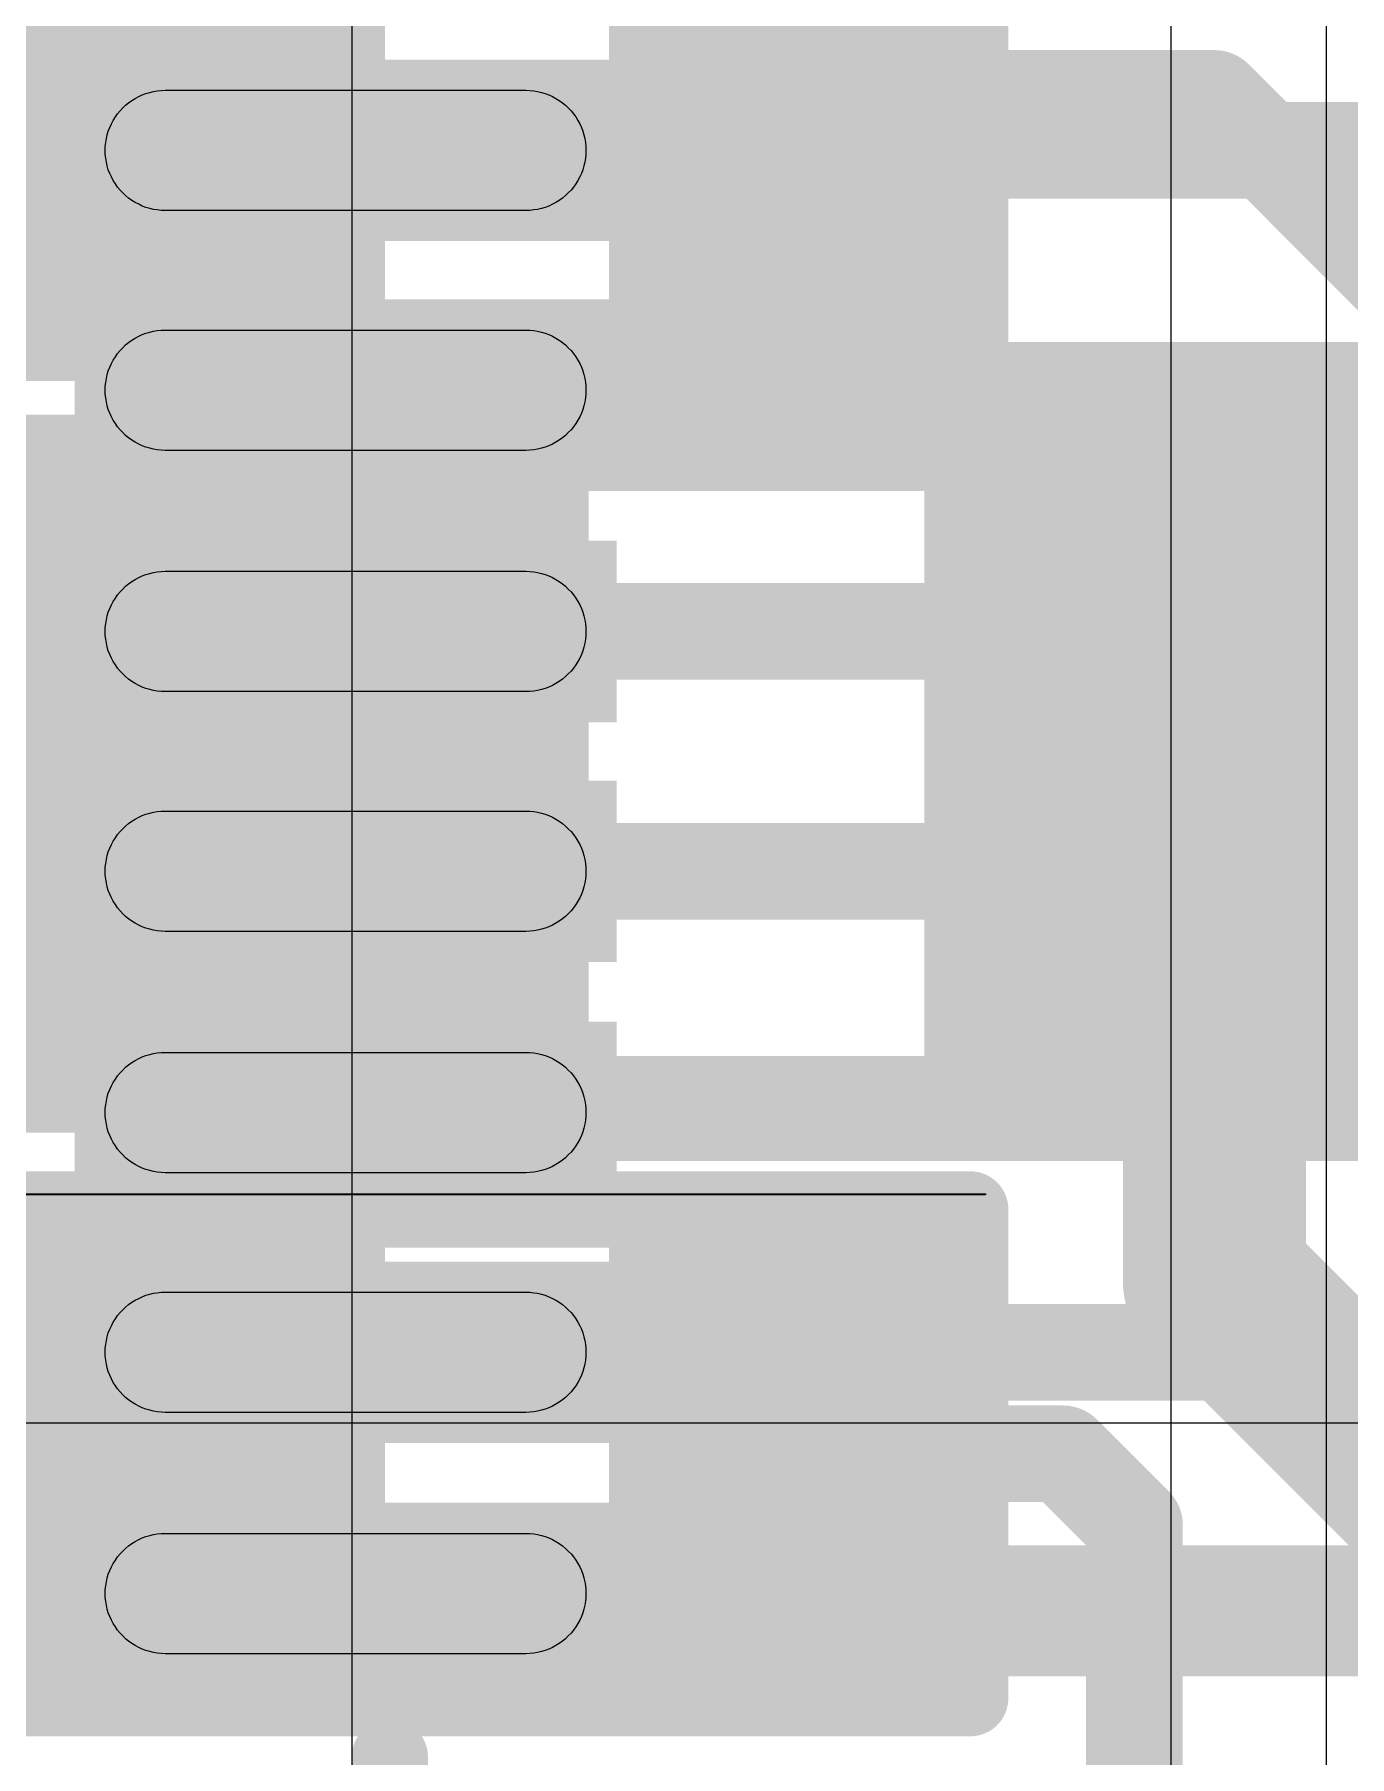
# Model space of a CAD drawing. Header units: inches. Extents: x 0 to 208, y 0 to 213.
# Drawn here: x 5.2121 to 5.2983, y 3.2736 to 3.3864 of the extents above; entities that cross this region are included whole.
import ezdxf

# ---------------------------------------------------------------- set-up
doc = ezdxf.new("R2010")
doc.units = ezdxf.units.IN
doc.header["$MEASUREMENT"] = 0
for name, color, linetype in [('Bottom Layer', 5, 'Continuous'), ('Bottom Overlay', 54, 'Continuous'), ('Bottom Paste', 16, 'Continuous'), ('Bottom Solder', 6, 'Continuous'), ('L2_GND1', 16, 'Continuous'), ('L4_PWR', 90, 'Continuous'), ('Top Layer', 1, 'Continuous'), ('Top Overlay', 2, 'Continuous'), ('Top Paste', 8, 'Continuous'), ('Top Solder', 216, 'Continuous')]:
    doc.layers.add(name, color=color, linetype=linetype)

# ---------------------------------------------------------------- blocks, each defined once
blk = doc.blocks.new('R___0402_32')
at = {"layer": 'Top Layer'}
for points in [[(-0.0275, -0.0125), (-0.0275, 0.0125), (-0.0095, 0.0125), (-0.0095, -0.0125)], [(0.0095, -0.0125), (0.0095, 0.0125), (0.0275, 0.0125), (0.0275, -0.0125)]]:
    blk.add_hatch(color=1, dxfattribs=at).paths.add_polyline_path(points)
at = {"layer": 'Top Paste'}
for points in [[(-0.0275, -0.0125), (-0.0275, 0.0125), (-0.0095, 0.0125), (-0.0095, -0.0125)], [(0.0095, -0.0125), (0.0095, 0.0125), (0.0275, 0.0125), (0.0275, -0.0125)]]:
    blk.add_hatch(color=8, dxfattribs=at).paths.add_polyline_path(points)
at = {"layer": 'Top Solder'}
for points in [[(-0.02967, -0.01467), (-0.02967, 0.01467), (-0.00733, 0.01467), (-0.00733, -0.01467)], [(0.00733, -0.01467), (0.00733, 0.01467), (0.02967, 0.01467), (0.02967, -0.01467)]]:
    blk.add_hatch(color=216, dxfattribs=at).paths.add_polyline_path(points)
at = {"layer": 'Top Overlay'}
for points in [[(-0.031, 0.016, 0.005, 0.005, 0), (-0.031, -0.016, 0.005, 0.005, 0)], [(0.031, 0.016, 0.005, 0.005, 0), (-0.031, 0.016, 0.005, 0.005, 0)], [(0.031, 0.016, 0.005, 0.005, 0), (0.031, -0.016, 0.005, 0.005, 0)], [(0.031, -0.016, 0.005, 0.005, 0), (-0.031, -0.016, 0.005, 0.005, 0)], [(0.032, -0.017, 0.000127, 0.000127, 0), (-0.032, -0.017, 0.000127, 0.000127, 0)]]:
    blk.add_lwpolyline(points, format="xyseb", dxfattribs=at)
for points in [[(-0.03225, 0.016, 0.0025, 0.0025, 1), (-0.02975, 0.016, 0.0025, 0.0025, 1)], [(-0.03225, 0.016, 0.0025, 0.0025, 1), (-0.02975, 0.016, 0.0025, 0.0025, 1)], [(0.02975, 0.016, 0.0025, 0.0025, 1), (0.03225, 0.016, 0.0025, 0.0025, 1)], [(0.02975, 0.016, 0.0025, 0.0025, 1), (0.03225, 0.016, 0.0025, 0.0025, 1)], [(-0.03225, -0.016, 0.0025, 0.0025, 1), (-0.02975, -0.016, 0.0025, 0.0025, 1)], [(-0.03225, -0.016, 0.0025, 0.0025, 1), (-0.02975, -0.016, 0.0025, 0.0025, 1)], [(0.02975, -0.016, 0.0025, 0.0025, 1), (0.03225, -0.016, 0.0025, 0.0025, 1)], [(0.02975, -0.016, 0.0025, 0.0025, 1), (0.03225, -0.016, 0.0025, 0.0025, 1)], [(-0.03203, -0.017, 0.0000635, 0.0000635, 1), (-0.03197, -0.017, 0.0000635, 0.0000635, 1)], [(0.03197, -0.017, 0.0000635, 0.0000635, 1), (0.03203, -0.017, 0.0000635, 0.0000635, 1)]]:
    blk.add_lwpolyline(points, format="xyseb", close=True, dxfattribs=at)
blk = doc.blocks.new('WQFN_40_EP_5X5__B_404')
at = {"layer": 'Bottom Layer'}
for points in [[(-0.01966, 0.08265), (-0.02754, 0.08265), (-0.02754, 0.11415), (-0.01966, 0.11415)], [(-0.00396, 0.08265), (-0.01184, 0.08265), (-0.01184, 0.11415), (-0.00396, 0.11415)], [(0.01184, 0.08265), (0.00396, 0.08265), (0.00396, 0.11415), (0.01184, 0.11415)], [(0.02754, 0.08265), (0.01966, 0.08265), (0.01966, 0.11415), (0.02754, 0.11415)], [(0.04334, 0.08265), (0.03546, 0.08265), (0.03546, 0.11415), (0.04334, 0.11415)], [(0.05904, 0.08265), (0.05116, 0.08265), (0.05116, 0.11415), (0.05904, 0.11415)], [(0.07484, 0.08265), (0.06696, 0.08265), (0.06696, 0.11415), (0.07484, 0.11415)]]:
    blk.add_hatch(color=5, dxfattribs=at).paths.add_polyline_path(points)
at = {"layer": 'Bottom Solder'}
for points in [[(-0.01766, 0.08065), (-0.02954, 0.08065), (-0.02954, 0.11615), (-0.01766, 0.11615)], [(-0.00196, 0.08065), (-0.01384, 0.08065), (-0.01384, 0.11615), (-0.00196, 0.11615)], [(0.01384, 0.08065), (0.00196, 0.08065), (0.00196, 0.11615), (0.01384, 0.11615)], [(0.02954, 0.08065), (0.01766, 0.08065), (0.01766, 0.11615), (0.02954, 0.11615)], [(0.04534, 0.08065), (0.03346, 0.08065), (0.03346, 0.11615), (0.04534, 0.11615)], [(0.06104, 0.08065), (0.04916, 0.08065), (0.04916, 0.11615), (0.06104, 0.11615)], [(0.07684, 0.08065), (0.06496, 0.08065), (0.06496, 0.11615), (0.07684, 0.11615)]]:
    blk.add_hatch(color=6, dxfattribs=at).paths.add_polyline_path(points)
at = {"layer": 'Bottom Overlay'}
blk.add_lwpolyline([(0.1013, 0.1013, 0.005, 0.005, 0), (0.08161, 0.1013, 0.005, 0.005, 0)], format="xyseb", dxfattribs=at)
blk.add_lwpolyline([(0.08036, 0.1013, 0.0025, 0.0025, 1), (0.08286, 0.1013, 0.0025, 0.0025, 1)], format="xyseb", close=True, dxfattribs=at)
at = {"layer": 'Bottom Paste'}
for p, q in [((-0.02511, 0.11385), (-0.02487, 0.11394)), ((-0.02487, 0.11394), (-0.02462, 0.11401)), ((-0.02462, 0.11401), (-0.02437, 0.11407)), ((-0.02437, 0.11407), (-0.02411, 0.11411)), ((-0.02411, 0.11411), (-0.02386, 0.11414)), ((-0.02386, 0.11414), (-0.0236, 0.11415)), ((-0.0236, 0.11415), (-0.02334, 0.11414)), ((-0.02334, 0.11414), (-0.02309, 0.11411)), ((-0.02309, 0.11411), (-0.02283, 0.11407)), ((-0.02283, 0.11407), (-0.02258, 0.11401)), ((-0.02258, 0.11401), (-0.02233, 0.11394)), ((-0.02233, 0.11394), (-0.02209, 0.11385)), ((-0.00941, 0.11385), (-0.00917, 0.11394)), ((-0.00917, 0.11394), (-0.00892, 0.11401)), ((-0.00892, 0.11401), (-0.00867, 0.11407)), ((-0.00867, 0.11407), (-0.00841, 0.11411)), ((-0.00841, 0.11411), (-0.00816, 0.11414)), ((-0.00816, 0.11414), (-0.0079, 0.11415)), ((-0.0079, 0.11415), (-0.00764, 0.11414)), ((-0.00764, 0.11414), (-0.00739, 0.11411)), ((-0.00739, 0.11411), (-0.00713, 0.11407)), ((-0.00713, 0.11407), (-0.00688, 0.11401)), ((-0.00688, 0.11401), (-0.00663, 0.11394)), ((-0.00663, 0.11394), (-0.00639, 0.11385)), ((0.00639, 0.11385), (0.00663, 0.11394)), ((0.00663, 0.11394), (0.00688, 0.11401)), ((0.00688, 0.11401), (0.00713, 0.11407)), ((0.00713, 0.11407), (0.00739, 0.11411)), ((0.00739, 0.11411), (0.00764, 0.11414)), ((0.00764, 0.11414), (0.0079, 0.11415)), ((0.0079, 0.11415), (0.00816, 0.11414)), ((0.00816, 0.11414), (0.00841, 0.11411)), ((0.00841, 0.11411), (0.00867, 0.11407)), ((0.00867, 0.11407), (0.00892, 0.11401)), ((0.00892, 0.11401), (0.00917, 0.11394)), ((0.00917, 0.11394), (0.00941, 0.11385)), ((0.02209, 0.11385), (0.02233, 0.11394)), ((0.02233, 0.11394), (0.02258, 0.11401)), ((0.02258, 0.11401), (0.02283, 0.11407)), ((0.02283, 0.11407), (0.02309, 0.11411)), ((0.02309, 0.11411), (0.02334, 0.11414)), ((0.02334, 0.11414), (0.0236, 0.11415)), ((0.0236, 0.11415), (0.02386, 0.11414)), ((0.02386, 0.11414), (0.02411, 0.11411)), ((0.02411, 0.11411), (0.02437, 0.11407)), ((0.02437, 0.11407), (0.02462, 0.11401)), ((0.02462, 0.11401), (0.02487, 0.11394)), ((0.02487, 0.11394), (0.02511, 0.11385)), ((0.03789, 0.11385), (0.03813, 0.11394)), ((0.03813, 0.11394), (0.03838, 0.11401)), ((0.03838, 0.11401), (0.03863, 0.11407)), ((0.03863, 0.11407), (0.03889, 0.11411)), ((0.03889, 0.11411), (0.03914, 0.11414)), ((0.03914, 0.11414), (0.0394, 0.11415)), ((0.0394, 0.11415), (0.03966, 0.11414)), ((0.03966, 0.11414), (0.03991, 0.11411)), ((0.03991, 0.11411), (0.04017, 0.11407)), ((0.04017, 0.11407), (0.04042, 0.11401)), ((0.04042, 0.11401), (0.04067, 0.11394)), ((0.04067, 0.11394), (0.04091, 0.11385)), ((0.05359, 0.11385), (0.05383, 0.11394)), ((0.05383, 0.11394), (0.05408, 0.11401)), ((0.05408, 0.11401), (0.05433, 0.11407)), ((0.05433, 0.11407), (0.05459, 0.11411)), ((0.05459, 0.11411), (0.05484, 0.11414)), ((0.05484, 0.11414), (0.0551, 0.11415)), ((0.0551, 0.11415), (0.05536, 0.11414)), ((0.05536, 0.11414), (0.05561, 0.11411)), ((0.05561, 0.11411), (0.05587, 0.11407)), ((0.05587, 0.11407), (0.05612, 0.11401)), ((0.05612, 0.11401), (0.05637, 0.11394)), ((0.05637, 0.11394), (0.05661, 0.11385)), ((0.06939, 0.11385), (0.06963, 0.11394)), ((0.06963, 0.11394), (0.06988, 0.11401)), ((0.06988, 0.11401), (0.07013, 0.11407)), ((0.07013, 0.11407), (0.07039, 0.11411)), ((0.07039, 0.11411), (0.07064, 0.11414)), ((0.07064, 0.11414), (0.0709, 0.11415)), ((0.0709, 0.11415), (0.07116, 0.11414)), ((0.07116, 0.11414), (0.07141, 0.11411)), ((0.07141, 0.11411), (0.07167, 0.11407)), ((0.07167, 0.11407), (0.07192, 0.11401)), ((0.07192, 0.11401), (0.07217, 0.11394)), ((0.07217, 0.11394), (0.07241, 0.11385)), ((-0.02672, 0.11261), (-0.02656, 0.11281)), ((-0.02656, 0.11281), (-0.02638, 0.11299)), ((-0.02638, 0.11299), (-0.0262, 0.11317)), ((-0.0262, 0.11317), (-0.026, 0.11333)), ((-0.026, 0.11333), (-0.02579, 0.11348)), ((-0.02579, 0.11348), (-0.02557, 0.11362)), ((-0.02557, 0.11362), (-0.02534, 0.11374)), ((-0.02534, 0.11374), (-0.02511, 0.11385)), ((-0.02209, 0.11385), (-0.02186, 0.11374)), ((-0.02186, 0.11374), (-0.02163, 0.11362)), ((-0.02163, 0.11362), (-0.02141, 0.11348)), ((-0.02141, 0.11348), (-0.0212, 0.11333)), ((-0.0212, 0.11333), (-0.021, 0.11317)), ((-0.021, 0.11317), (-0.02082, 0.11299)), ((-0.02082, 0.11299), (-0.02064, 0.11281)), ((-0.02064, 0.11281), (-0.02048, 0.11261)), ((-0.01102, 0.11261), (-0.01086, 0.11281)), ((-0.01086, 0.11281), (-0.01068, 0.11299)), ((-0.01068, 0.11299), (-0.0105, 0.11317)), ((-0.0105, 0.11317), (-0.0103, 0.11333)), ((-0.0103, 0.11333), (-0.01009, 0.11348)), ((-0.01009, 0.11348), (-0.00987, 0.11362)), ((-0.00987, 0.11362), (-0.00964, 0.11374)), ((-0.00964, 0.11374), (-0.00941, 0.11385)), ((-0.00639, 0.11385), (-0.00616, 0.11374)), ((-0.00616, 0.11374), (-0.00593, 0.11362)), ((-0.00593, 0.11362), (-0.00571, 0.11348)), ((-0.00571, 0.11348), (-0.0055, 0.11333)), ((-0.0055, 0.11333), (-0.0053, 0.11317)), ((-0.0053, 0.11317), (-0.00512, 0.11299)), ((-0.00512, 0.11299), (-0.00494, 0.11281)), ((-0.00494, 0.11281), (-0.00478, 0.11261)), ((0.00478, 0.11261), (0.00494, 0.11281)), ((0.00494, 0.11281), (0.00512, 0.11299)), ((0.00512, 0.11299), (0.0053, 0.11317)), ((0.0053, 0.11317), (0.0055, 0.11333)), ((0.0055, 0.11333), (0.00571, 0.11348)), ((0.00571, 0.11348), (0.00593, 0.11362)), ((0.00593, 0.11362), (0.00616, 0.11374)), ((0.00616, 0.11374), (0.00639, 0.11385)), ((0.00941, 0.11385), (0.00964, 0.11374)), ((0.00964, 0.11374), (0.00987, 0.11362)), ((0.00987, 0.11362), (0.01009, 0.11348)), ((0.01009, 0.11348), (0.0103, 0.11333)), ((0.0103, 0.11333), (0.0105, 0.11317)), ((0.0105, 0.11317), (0.01068, 0.11299)), ((0.01068, 0.11299), (0.01086, 0.11281)), ((0.01086, 0.11281), (0.01102, 0.11261)), ((0.02048, 0.11261), (0.02064, 0.11281)), ((0.02064, 0.11281), (0.02082, 0.11299)), ((0.02082, 0.11299), (0.021, 0.11317)), ((0.021, 0.11317), (0.0212, 0.11333)), ((0.0212, 0.11333), (0.02141, 0.11348)), ((0.02141, 0.11348), (0.02163, 0.11362)), ((0.02163, 0.11362), (0.02186, 0.11374)), ((0.02186, 0.11374), (0.02209, 0.11385)), ((0.02511, 0.11385), (0.02534, 0.11374)), ((0.02534, 0.11374), (0.02557, 0.11362)), ((0.02557, 0.11362), (0.02579, 0.11348)), ((0.02579, 0.11348), (0.026, 0.11333)), ((0.026, 0.11333), (0.0262, 0.11317)), ((0.0262, 0.11317), (0.02638, 0.11299)), ((0.02638, 0.11299), (0.02656, 0.11281)), ((0.02656, 0.11281), (0.02672, 0.11261)), ((0.03628, 0.11261), (0.03644, 0.11281)), ((0.03644, 0.11281), (0.03662, 0.11299)), ((0.03662, 0.11299), (0.0368, 0.11317)), ((0.0368, 0.11317), (0.037, 0.11333)), ((0.037, 0.11333), (0.03721, 0.11348)), ((0.03721, 0.11348), (0.03743, 0.11362)), ((0.03743, 0.11362), (0.03766, 0.11374)), ((0.03766, 0.11374), (0.03789, 0.11385)), ((0.04091, 0.11385), (0.04114, 0.11374)), ((0.04114, 0.11374), (0.04137, 0.11362)), ((0.04137, 0.11362), (0.04159, 0.11348)), ((0.04159, 0.11348), (0.0418, 0.11333)), ((0.0418, 0.11333), (0.042, 0.11317)), ((0.042, 0.11317), (0.04218, 0.11299)), ((0.04218, 0.11299), (0.04236, 0.11281)), ((0.04236, 0.11281), (0.04252, 0.11261)), ((0.05198, 0.11261), (0.05214, 0.11281)), ((0.05214, 0.11281), (0.05232, 0.11299)), ((0.05232, 0.11299), (0.0525, 0.11317)), ((0.0525, 0.11317), (0.0527, 0.11333)), ((0.0527, 0.11333), (0.05291, 0.11348)), ((0.05291, 0.11348), (0.05313, 0.11362)), ((0.05313, 0.11362), (0.05336, 0.11374)), ((0.05336, 0.11374), (0.05359, 0.11385)), ((0.05661, 0.11385), (0.05684, 0.11374)), ((0.05684, 0.11374), (0.05707, 0.11362)), ((0.05707, 0.11362), (0.05729, 0.11348)), ((0.05729, 0.11348), (0.0575, 0.11333)), ((0.0575, 0.11333), (0.0577, 0.11317)), ((0.0577, 0.11317), (0.05788, 0.11299)), ((0.05788, 0.11299), (0.05806, 0.11281)), ((0.05806, 0.11281), (0.05822, 0.11261)), ((0.06778, 0.11261), (0.06794, 0.11281)), ((0.06794, 0.11281), (0.06812, 0.11299)), ((0.06812, 0.11299), (0.0683, 0.11317)), ((0.0683, 0.11317), (0.0685, 0.11333)), ((0.0685, 0.11333), (0.06871, 0.11348)), ((0.06871, 0.11348), (0.06893, 0.11362)), ((0.06893, 0.11362), (0.06916, 0.11374)), ((0.06916, 0.11374), (0.06939, 0.11385)), ((0.07241, 0.11385), (0.07264, 0.11374)), ((0.07264, 0.11374), (0.07287, 0.11362)), ((0.07287, 0.11362), (0.07309, 0.11348)), ((0.07309, 0.11348), (0.0733, 0.11333)), ((0.0733, 0.11333), (0.0735, 0.11317)), ((0.0735, 0.11317), (0.07368, 0.11299)), ((0.07368, 0.11299), (0.07386, 0.11281)), ((0.07386, 0.11281), (0.07402, 0.11261)), ((-0.02733, 0.11148), (-0.02724, 0.11172)), ((-0.02724, 0.11172), (-0.02713, 0.11195)), ((-0.02713, 0.11195), (-0.02701, 0.11218)), ((-0.02701, 0.11218), (-0.02687, 0.1124)), ((-0.02687, 0.1124), (-0.02672, 0.11261)), ((-0.02048, 0.11261), (-0.02033, 0.1124)), ((-0.02033, 0.1124), (-0.02019, 0.11218)), ((-0.02019, 0.11218), (-0.02007, 0.11195)), ((-0.02007, 0.11195), (-0.01996, 0.11172)), ((-0.01996, 0.11172), (-0.01987, 0.11148)), ((-0.01163, 0.11148), (-0.01154, 0.11172)), ((-0.01154, 0.11172), (-0.01143, 0.11195)), ((-0.01143, 0.11195), (-0.01131, 0.11218)), ((-0.01131, 0.11218), (-0.01117, 0.1124)), ((-0.01117, 0.1124), (-0.01102, 0.11261)), ((-0.00478, 0.11261), (-0.00463, 0.1124)), ((-0.00463, 0.1124), (-0.00449, 0.11218)), ((-0.00449, 0.11218), (-0.00437, 0.11195)), ((-0.00437, 0.11195), (-0.00426, 0.11172)), ((-0.00426, 0.11172), (-0.00417, 0.11148)), ((0.00417, 0.11148), (0.00426, 0.11172)), ((0.00426, 0.11172), (0.00437, 0.11195)), ((0.00437, 0.11195), (0.00449, 0.11218)), ((0.00449, 0.11218), (0.00463, 0.1124)), ((0.00463, 0.1124), (0.00478, 0.11261)), ((0.01102, 0.11261), (0.01117, 0.1124)), ((0.01117, 0.1124), (0.01131, 0.11218)), ((0.01131, 0.11218), (0.01143, 0.11195)), ((0.01143, 0.11195), (0.01154, 0.11172)), ((0.01154, 0.11172), (0.01163, 0.11148)), ((0.01987, 0.11148), (0.01996, 0.11172)), ((0.01996, 0.11172), (0.02007, 0.11195)), ((0.02007, 0.11195), (0.02019, 0.11218)), ((0.02019, 0.11218), (0.02033, 0.1124)), ((0.02033, 0.1124), (0.02048, 0.11261)), ((0.02672, 0.11261), (0.02687, 0.1124)), ((0.02687, 0.1124), (0.02701, 0.11218)), ((0.02701, 0.11218), (0.02713, 0.11195)), ((0.02713, 0.11195), (0.02724, 0.11172)), ((0.02724, 0.11172), (0.02733, 0.11148)), ((0.03567, 0.11148), (0.03576, 0.11172)), ((0.03576, 0.11172), (0.03587, 0.11195)), ((0.03587, 0.11195), (0.03599, 0.11218)), ((0.03599, 0.11218), (0.03613, 0.1124)), ((0.03613, 0.1124), (0.03628, 0.11261)), ((0.04252, 0.11261), (0.04267, 0.1124)), ((0.04267, 0.1124), (0.04281, 0.11218)), ((0.04281, 0.11218), (0.04293, 0.11195)), ((0.04293, 0.11195), (0.04304, 0.11172)), ((0.04304, 0.11172), (0.04313, 0.11148)), ((0.05137, 0.11148), (0.05146, 0.11172)), ((0.05146, 0.11172), (0.05157, 0.11195)), ((0.05157, 0.11195), (0.05169, 0.11218)), ((0.05169, 0.11218), (0.05183, 0.1124)), ((0.05183, 0.1124), (0.05198, 0.11261)), ((0.05822, 0.11261), (0.05837, 0.1124)), ((0.05837, 0.1124), (0.05851, 0.11218)), ((0.05851, 0.11218), (0.05863, 0.11195)), ((0.05863, 0.11195), (0.05874, 0.11172)), ((0.05874, 0.11172), (0.05883, 0.11148)), ((0.06717, 0.11148), (0.06726, 0.11172)), ((0.06726, 0.11172), (0.06737, 0.11195)), ((0.06737, 0.11195), (0.06749, 0.11218)), ((0.06749, 0.11218), (0.06763, 0.1124)), ((0.06763, 0.1124), (0.06778, 0.11261)), ((0.07402, 0.11261), (0.07417, 0.1124)), ((0.07417, 0.1124), (0.07431, 0.11218)), ((0.07431, 0.11218), (0.07443, 0.11195)), ((0.07443, 0.11195), (0.07454, 0.11172)), ((0.07454, 0.11172), (0.07463, 0.11148)), ((-0.02753, 0.11047), (-0.0275, 0.11073)), ((-0.0275, 0.11073), (-0.02746, 0.11098)), ((-0.02746, 0.11098), (-0.0274, 0.11123)), ((-0.0274, 0.11123), (-0.02733, 0.11148)), ((-0.01987, 0.11148), (-0.0198, 0.11123)), ((-0.0198, 0.11123), (-0.01974, 0.11098)), ((-0.01974, 0.11098), (-0.0197, 0.11073)), ((-0.0197, 0.11073), (-0.0197, 0.11073)), ((-0.0197, 0.11073), (-0.01967, 0.11047)), ((-0.01183, 0.11047), (-0.0118, 0.11073)), ((-0.0118, 0.11073), (-0.01176, 0.11098)), ((-0.01176, 0.11098), (-0.0117, 0.11123)), ((-0.0117, 0.11123), (-0.01163, 0.11148)), ((-0.00417, 0.11148), (-0.0041, 0.11123)), ((-0.0041, 0.11123), (-0.00404, 0.11098)), ((-0.00404, 0.11098), (-0.004, 0.11073)), ((-0.004, 0.11073), (-0.00397, 0.11047)), ((0.00397, 0.11047), (0.004, 0.11073)), ((0.004, 0.11073), (0.00404, 0.11098)), ((0.00404, 0.11098), (0.0041, 0.11123)), ((0.0041, 0.11123), (0.00417, 0.11148)), ((0.01163, 0.11148), (0.0117, 0.11123)), ((0.0117, 0.11123), (0.01176, 0.11098)), ((0.01176, 0.11098), (0.0118, 0.11073)), ((0.0118, 0.11073), (0.0118, 0.11073)), ((0.0118, 0.11073), (0.01183, 0.11047)), ((0.01967, 0.11047), (0.0197, 0.11073)), ((0.0197, 0.11073), (0.01974, 0.11098)), ((0.01974, 0.11098), (0.0198, 0.11123)), ((0.0198, 0.11123), (0.01987, 0.11148)), ((0.02733, 0.11148), (0.0274, 0.11123)), ((0.0274, 0.11123), (0.02746, 0.11098)), ((0.02746, 0.11098), (0.0275, 0.11073)), ((0.0275, 0.11073), (0.0275, 0.11073)), ((0.0275, 0.11073), (0.02753, 0.11047)), ((0.03547, 0.11047), (0.0355, 0.11073)), ((0.0355, 0.11073), (0.03554, 0.11098)), ((0.03554, 0.11098), (0.0356, 0.11123)), ((0.0356, 0.11123), (0.03567, 0.11148)), ((0.04313, 0.11148), (0.0432, 0.11123)), ((0.0432, 0.11123), (0.04326, 0.11098)), ((0.04326, 0.11098), (0.0433, 0.11073)), ((0.0433, 0.11073), (0.04333, 0.11047)), ((0.05117, 0.11047), (0.0512, 0.11073)), ((0.0512, 0.11073), (0.05124, 0.11098)), ((0.05124, 0.11098), (0.0513, 0.11123)), ((0.0513, 0.11123), (0.05137, 0.11148)), ((0.05883, 0.11148), (0.0589, 0.11123)), ((0.0589, 0.11123), (0.05896, 0.11098)), ((0.05896, 0.11098), (0.059, 0.11073)), ((0.059, 0.11073), (0.059, 0.11073)), ((0.059, 0.11073), (0.05903, 0.11047)), ((0.06697, 0.11047), (0.067, 0.11073)), ((0.067, 0.11073), (0.06704, 0.11098)), ((0.06704, 0.11098), (0.0671, 0.11123)), ((0.0671, 0.11123), (0.06717, 0.11148)), ((0.07463, 0.11148), (0.0747, 0.11123)), ((0.0747, 0.11123), (0.07476, 0.11098)), ((0.07476, 0.11098), (0.0748, 0.11073)), ((0.0748, 0.11073), (0.07483, 0.11047)), ((-0.02754, 0.11021), (-0.02753, 0.11047)), ((-0.02754, 0.08659), (-0.02754, 0.11021)), ((-0.01967, 0.11047), (-0.01966, 0.11021)), ((-0.01966, 0.11021), (-0.01966, 0.08659)), ((-0.01184, 0.11021), (-0.01183, 0.11047)), ((-0.01184, 0.08659), (-0.01184, 0.11021)), ((-0.00397, 0.11047), (-0.00396, 0.11021)), ((-0.00396, 0.11021), (-0.00396, 0.08659)), ((0.00396, 0.11021), (0.00397, 0.11047)), ((0.00396, 0.08659), (0.00396, 0.11021)), ((0.01183, 0.11047), (0.01184, 0.11021)), ((0.01184, 0.11021), (0.01184, 0.08659)), ((0.01966, 0.11021), (0.01967, 0.11047)), ((0.01966, 0.08659), (0.01966, 0.11021)), ((0.02753, 0.11047), (0.02754, 0.11021)), ((0.02754, 0.11021), (0.02754, 0.08659)), ((0.03546, 0.11021), (0.03547, 0.11047)), ((0.03546, 0.08659), (0.03546, 0.11021)), ((0.04333, 0.11047), (0.04334, 0.11021)), ((0.04334, 0.11021), (0.04334, 0.08659)), ((0.05116, 0.11021), (0.05117, 0.11047)), ((0.05116, 0.08659), (0.05116, 0.11021)), ((0.05903, 0.11047), (0.05904, 0.11021)), ((0.05904, 0.11021), (0.05904, 0.08659)), ((0.06696, 0.11021), (0.06697, 0.11047)), ((0.06696, 0.08659), (0.06696, 0.11021)), ((0.07483, 0.11047), (0.07484, 0.11021)), ((0.07484, 0.11021), (0.07484, 0.08659)), ((-0.02753, 0.08633), (-0.02754, 0.08659)), ((-0.0275, 0.08607), (-0.02753, 0.08633)), ((-0.02746, 0.08582), (-0.0275, 0.08607)), ((-0.0274, 0.08557), (-0.02746, 0.08582)), ((-0.01974, 0.08582), (-0.0198, 0.08557)), ((-0.0197, 0.08607), (-0.01974, 0.08582)), ((-0.01967, 0.08633), (-0.0197, 0.08607)), ((-0.01966, 0.08659), (-0.01967, 0.08633)), ((-0.01183, 0.08633), (-0.01184, 0.08659)), ((-0.0118, 0.08607), (-0.01183, 0.08633)), ((-0.01176, 0.08582), (-0.0118, 0.08607)), ((-0.0117, 0.08557), (-0.01176, 0.08582)), ((-0.00404, 0.08582), (-0.0041, 0.08557)), ((-0.004, 0.08607), (-0.00404, 0.08582)), ((-0.00397, 0.08633), (-0.004, 0.08607)), ((-0.00396, 0.08659), (-0.00397, 0.08633)), ((-0.00397, 0.08633), (-0.00397, 0.08633)), ((0.00397, 0.08633), (0.00396, 0.08659)), ((0.004, 0.08607), (0.00397, 0.08633)), ((0.00404, 0.08582), (0.004, 0.08607)), ((0.0041, 0.08557), (0.00404, 0.08582)), ((0.01176, 0.08582), (0.0117, 0.08557)), ((0.0118, 0.08607), (0.01176, 0.08582)), ((0.01183, 0.08633), (0.0118, 0.08607)), ((0.01184, 0.08659), (0.01183, 0.08633)), ((0.01967, 0.08633), (0.01966, 0.08659)), ((0.0197, 0.08607), (0.01967, 0.08633)), ((0.01974, 0.08582), (0.0197, 0.08607)), ((0.0198, 0.08557), (0.01974, 0.08582)), ((0.02746, 0.08582), (0.0274, 0.08557)), ((0.0275, 0.08607), (0.02746, 0.08582)), ((0.02753, 0.08633), (0.0275, 0.08607)), ((0.02754, 0.08659), (0.02753, 0.08633)), ((0.03547, 0.08633), (0.03546, 0.08659)), ((0.0355, 0.08607), (0.03547, 0.08633)), ((0.03554, 0.08582), (0.0355, 0.08607)), ((0.0356, 0.08557), (0.03554, 0.08582)), ((0.04326, 0.08582), (0.0432, 0.08557)), ((0.0433, 0.08607), (0.04326, 0.08582)), ((0.04333, 0.08633), (0.0433, 0.08607)), ((0.04334, 0.08659), (0.04333, 0.08633)), ((0.04333, 0.08633), (0.04333, 0.08633)), ((0.05117, 0.08633), (0.05116, 0.08659)), ((0.0512, 0.08607), (0.05117, 0.08633)), ((0.05124, 0.08582), (0.0512, 0.08607)), ((0.0513, 0.08557), (0.05124, 0.08582)), ((0.05896, 0.08582), (0.0589, 0.08557)), ((0.059, 0.08607), (0.05896, 0.08582)), ((0.05903, 0.08633), (0.059, 0.08607)), ((0.05904, 0.08659), (0.05903, 0.08633)), ((0.06697, 0.08633), (0.06696, 0.08659)), ((0.067, 0.08607), (0.06697, 0.08633)), ((0.06704, 0.08582), (0.067, 0.08607)), ((0.0671, 0.08557), (0.06704, 0.08582)), ((0.07476, 0.08582), (0.0747, 0.08557)), ((0.0748, 0.08607), (0.07476, 0.08582)), ((0.07483, 0.08633), (0.0748, 0.08607)), ((0.07484, 0.08659), (0.07483, 0.08633)), ((0.07483, 0.08633), (0.07483, 0.08633)), ((-0.02733, 0.08532), (-0.0274, 0.08557)), ((-0.02724, 0.08508), (-0.02733, 0.08532)), ((-0.02713, 0.08485), (-0.02724, 0.08508)), ((-0.02701, 0.08462), (-0.02713, 0.08485)), ((-0.02687, 0.0844), (-0.02701, 0.08462)), ((-0.02019, 0.08462), (-0.02033, 0.0844)), ((-0.02007, 0.08485), (-0.02019, 0.08462)), ((-0.01996, 0.08508), (-0.02007, 0.08485)), ((-0.01987, 0.08532), (-0.01996, 0.08508)), ((-0.0198, 0.08557), (-0.01987, 0.08532)), ((-0.01163, 0.08532), (-0.0117, 0.08557)), ((-0.01154, 0.08508), (-0.01163, 0.08532)), ((-0.01143, 0.08485), (-0.01154, 0.08508)), ((-0.01131, 0.08462), (-0.01143, 0.08485)), ((-0.01117, 0.0844), (-0.01131, 0.08462)), ((-0.00449, 0.08462), (-0.00463, 0.0844)), ((-0.00437, 0.08485), (-0.00449, 0.08462)), ((-0.00426, 0.08508), (-0.00437, 0.08485)), ((-0.00417, 0.08532), (-0.00426, 0.08508)), ((-0.0041, 0.08557), (-0.00417, 0.08532)), ((0.00417, 0.08532), (0.0041, 0.08557)), ((0.00426, 0.08508), (0.00417, 0.08532)), ((0.00437, 0.08485), (0.00426, 0.08508)), ((0.00449, 0.08462), (0.00437, 0.08485)), ((0.00463, 0.0844), (0.00449, 0.08462)), ((0.01131, 0.08462), (0.01117, 0.0844)), ((0.01143, 0.08485), (0.01131, 0.08462)), ((0.01154, 0.08508), (0.01143, 0.08485)), ((0.01163, 0.08532), (0.01154, 0.08508)), ((0.0117, 0.08557), (0.01163, 0.08532)), ((0.01987, 0.08532), (0.0198, 0.08557)), ((0.01996, 0.08508), (0.01987, 0.08532)), ((0.02007, 0.08485), (0.01996, 0.08508)), ((0.02019, 0.08462), (0.02007, 0.08485)), ((0.02033, 0.0844), (0.02019, 0.08462)), ((0.02701, 0.08462), (0.02687, 0.0844)), ((0.02713, 0.08485), (0.02701, 0.08462)), ((0.02724, 0.08508), (0.02713, 0.08485)), ((0.02733, 0.08532), (0.02724, 0.08508)), ((0.0274, 0.08557), (0.02733, 0.08532)), ((0.03567, 0.08532), (0.0356, 0.08557)), ((0.03576, 0.08508), (0.03567, 0.08532)), ((0.03587, 0.08485), (0.03576, 0.08508)), ((0.03599, 0.08462), (0.03587, 0.08485)), ((0.03613, 0.0844), (0.03599, 0.08462)), ((0.04281, 0.08462), (0.04267, 0.0844)), ((0.04293, 0.08485), (0.04281, 0.08462)), ((0.04304, 0.08508), (0.04293, 0.08485)), ((0.04313, 0.08532), (0.04304, 0.08508)), ((0.0432, 0.08557), (0.04313, 0.08532)), ((0.05137, 0.08532), (0.0513, 0.08557)), ((0.05146, 0.08508), (0.05137, 0.08532)), ((0.05157, 0.08485), (0.05146, 0.08508)), ((0.05169, 0.08462), (0.05157, 0.08485)), ((0.05183, 0.0844), (0.05169, 0.08462)), ((0.05851, 0.08462), (0.05837, 0.0844)), ((0.05863, 0.08485), (0.05851, 0.08462)), ((0.05874, 0.08508), (0.05863, 0.08485)), ((0.05883, 0.08532), (0.05874, 0.08508)), ((0.0589, 0.08557), (0.05883, 0.08532)), ((0.06717, 0.08532), (0.0671, 0.08557)), ((0.06726, 0.08508), (0.06717, 0.08532)), ((0.06737, 0.08485), (0.06726, 0.08508)), ((0.06749, 0.08462), (0.06737, 0.08485)), ((0.06763, 0.0844), (0.06749, 0.08462)), ((0.07431, 0.08462), (0.07417, 0.0844)), ((0.07443, 0.08485), (0.07431, 0.08462)), ((0.07454, 0.08508), (0.07443, 0.08485)), ((0.07463, 0.08532), (0.07454, 0.08508)), ((0.0747, 0.08557), (0.07463, 0.08532)), ((-0.02672, 0.08419), (-0.02687, 0.0844)), ((-0.02656, 0.08399), (-0.02672, 0.08419)), ((-0.02638, 0.08381), (-0.02656, 0.08399)), ((-0.0262, 0.08363), (-0.02638, 0.08381)), ((-0.026, 0.08347), (-0.0262, 0.08363)), ((-0.02579, 0.08332), (-0.026, 0.08347)), ((-0.0212, 0.08347), (-0.02141, 0.08332)), ((-0.021, 0.08363), (-0.0212, 0.08347)), ((-0.02082, 0.08381), (-0.021, 0.08363)), ((-0.02064, 0.08399), (-0.02082, 0.08381)), ((-0.02048, 0.08419), (-0.02064, 0.08399)), ((-0.02033, 0.0844), (-0.02048, 0.08419)), ((-0.01102, 0.08419), (-0.01117, 0.0844)), ((-0.01086, 0.08399), (-0.01102, 0.08419)), ((-0.01068, 0.08381), (-0.01086, 0.08399)), ((-0.0105, 0.08363), (-0.01068, 0.08381)), ((-0.0103, 0.08347), (-0.0105, 0.08363)), ((-0.01009, 0.08332), (-0.0103, 0.08347)), ((-0.0055, 0.08347), (-0.00571, 0.08332)), ((-0.0053, 0.08363), (-0.0055, 0.08347)), ((-0.00512, 0.08381), (-0.0053, 0.08363)), ((-0.00494, 0.08399), (-0.00512, 0.08381)), ((-0.00478, 0.08419), (-0.00494, 0.08399)), ((-0.00463, 0.0844), (-0.00478, 0.08419)), ((0.00478, 0.08419), (0.00463, 0.0844)), ((0.00494, 0.08399), (0.00478, 0.08419)), ((0.00512, 0.08381), (0.00494, 0.08399)), ((0.0053, 0.08363), (0.00512, 0.08381)), ((0.0055, 0.08347), (0.0053, 0.08363)), ((0.00571, 0.08332), (0.0055, 0.08347)), ((0.0103, 0.08347), (0.01009, 0.08332)), ((0.0105, 0.08363), (0.0103, 0.08347)), ((0.01068, 0.08381), (0.0105, 0.08363)), ((0.01086, 0.08399), (0.01068, 0.08381)), ((0.01102, 0.08419), (0.01086, 0.08399)), ((0.01117, 0.0844), (0.01102, 0.08419)), ((0.02048, 0.08419), (0.02033, 0.0844)), ((0.02064, 0.08399), (0.02048, 0.08419)), ((0.02082, 0.08381), (0.02064, 0.08399)), ((0.021, 0.08363), (0.02082, 0.08381)), ((0.0212, 0.08347), (0.021, 0.08363)), ((0.02141, 0.08332), (0.0212, 0.08347)), ((0.026, 0.08347), (0.02579, 0.08332)), ((0.0262, 0.08363), (0.026, 0.08347)), ((0.02638, 0.08381), (0.0262, 0.08363)), ((0.02656, 0.08399), (0.02638, 0.08381)), ((0.02672, 0.08419), (0.02656, 0.08399)), ((0.02687, 0.0844), (0.02672, 0.08419)), ((0.03628, 0.08419), (0.03613, 0.0844)), ((0.03644, 0.08399), (0.03628, 0.08419)), ((0.03662, 0.08381), (0.03644, 0.08399)), ((0.0368, 0.08363), (0.03662, 0.08381)), ((0.037, 0.08347), (0.0368, 0.08363)), ((0.03721, 0.08332), (0.037, 0.08347)), ((0.0418, 0.08347), (0.04159, 0.08332)), ((0.042, 0.08363), (0.0418, 0.08347)), ((0.04218, 0.08381), (0.042, 0.08363)), ((0.04236, 0.08399), (0.04218, 0.08381)), ((0.04252, 0.08419), (0.04236, 0.08399)), ((0.04267, 0.0844), (0.04252, 0.08419)), ((0.05198, 0.08419), (0.05183, 0.0844)), ((0.05214, 0.08399), (0.05198, 0.08419)), ((0.05232, 0.08381), (0.05214, 0.08399)), ((0.0525, 0.08363), (0.05232, 0.08381)), ((0.0527, 0.08347), (0.0525, 0.08363)), ((0.05291, 0.08332), (0.0527, 0.08347)), ((0.0575, 0.08347), (0.05729, 0.08332)), ((0.0577, 0.08363), (0.0575, 0.08347)), ((0.05788, 0.08381), (0.0577, 0.08363)), ((0.05806, 0.08399), (0.05788, 0.08381)), ((0.05822, 0.08419), (0.05806, 0.08399)), ((0.05837, 0.0844), (0.05822, 0.08419)), ((0.06778, 0.08419), (0.06763, 0.0844)), ((0.06794, 0.08399), (0.06778, 0.08419)), ((0.06812, 0.08381), (0.06794, 0.08399)), ((0.0683, 0.08363), (0.06812, 0.08381)), ((0.0685, 0.08347), (0.0683, 0.08363)), ((0.06871, 0.08332), (0.0685, 0.08347)), ((0.0733, 0.08347), (0.07309, 0.08332)), ((0.0735, 0.08363), (0.0733, 0.08347)), ((0.07368, 0.08381), (0.0735, 0.08363)), ((0.07386, 0.08399), (0.07368, 0.08381)), ((0.07402, 0.08419), (0.07386, 0.08399)), ((0.07417, 0.0844), (0.07402, 0.08419)), ((-0.02557, 0.08318), (-0.02579, 0.08332)), ((-0.02534, 0.08306), (-0.02557, 0.08318)), ((-0.02511, 0.08295), (-0.02534, 0.08306)), ((-0.02487, 0.08286), (-0.02511, 0.08295)), ((-0.02462, 0.08279), (-0.02487, 0.08286)), ((-0.02437, 0.08273), (-0.02462, 0.08279)), ((-0.02411, 0.08269), (-0.02437, 0.08273)), ((-0.02386, 0.08266), (-0.02411, 0.08269)), ((-0.0236, 0.08265), (-0.02386, 0.08266)), ((-0.02334, 0.08266), (-0.0236, 0.08265)), ((-0.02309, 0.08269), (-0.02334, 0.08266)), ((-0.02283, 0.08273), (-0.02309, 0.08269)), ((-0.02258, 0.08279), (-0.02283, 0.08273)), ((-0.02233, 0.08286), (-0.02258, 0.08279)), ((-0.02209, 0.08295), (-0.02233, 0.08286)), ((-0.02186, 0.08306), (-0.02209, 0.08295)), ((-0.02163, 0.08318), (-0.02186, 0.08306)), ((-0.02141, 0.08332), (-0.02163, 0.08318)), ((-0.00987, 0.08318), (-0.01009, 0.08332)), ((-0.00964, 0.08306), (-0.00987, 0.08318)), ((-0.00941, 0.08295), (-0.00964, 0.08306)), ((-0.00917, 0.08286), (-0.00941, 0.08295)), ((-0.00892, 0.08279), (-0.00917, 0.08286)), ((-0.00867, 0.08273), (-0.00892, 0.08279)), ((-0.00841, 0.08269), (-0.00867, 0.08273)), ((-0.00816, 0.08266), (-0.00841, 0.08269)), ((-0.0079, 0.08265), (-0.00816, 0.08266)), ((-0.00764, 0.08266), (-0.0079, 0.08265)), ((-0.00739, 0.08269), (-0.00764, 0.08266)), ((-0.00713, 0.08273), (-0.00739, 0.08269)), ((-0.00688, 0.08279), (-0.00713, 0.08273)), ((-0.00663, 0.08286), (-0.00688, 0.08279)), ((-0.00639, 0.08295), (-0.00663, 0.08286)), ((-0.00616, 0.08306), (-0.00639, 0.08295)), ((-0.00593, 0.08318), (-0.00616, 0.08306)), ((-0.00571, 0.08332), (-0.00593, 0.08318)), ((0.00593, 0.08318), (0.00571, 0.08332)), ((0.00616, 0.08306), (0.00593, 0.08318)), ((0.00639, 0.08295), (0.00616, 0.08306)), ((0.00663, 0.08286), (0.00639, 0.08295)), ((0.00688, 0.08279), (0.00663, 0.08286)), ((0.00713, 0.08273), (0.00688, 0.08279)), ((0.00739, 0.08269), (0.00713, 0.08273)), ((0.00764, 0.08266), (0.00739, 0.08269)), ((0.0079, 0.08265), (0.00764, 0.08266)), ((0.00816, 0.08266), (0.0079, 0.08265)), ((0.00841, 0.08269), (0.00816, 0.08266)), ((0.00867, 0.08273), (0.00841, 0.08269)), ((0.00892, 0.08279), (0.00867, 0.08273)), ((0.00917, 0.08286), (0.00892, 0.08279)), ((0.00941, 0.08295), (0.00917, 0.08286)), ((0.00964, 0.08306), (0.00941, 0.08295)), ((0.00987, 0.08318), (0.00964, 0.08306)), ((0.01009, 0.08332), (0.00987, 0.08318)), ((0.02163, 0.08318), (0.02141, 0.08332)), ((0.02186, 0.08306), (0.02163, 0.08318)), ((0.02209, 0.08295), (0.02186, 0.08306)), ((0.02233, 0.08286), (0.02209, 0.08295)), ((0.02258, 0.08279), (0.02233, 0.08286)), ((0.02283, 0.08273), (0.02258, 0.08279)), ((0.02309, 0.08269), (0.02283, 0.08273)), ((0.02334, 0.08266), (0.02309, 0.08269)), ((0.0236, 0.08265), (0.02334, 0.08266)), ((0.02386, 0.08266), (0.0236, 0.08265)), ((0.02411, 0.08269), (0.02386, 0.08266)), ((0.02437, 0.08273), (0.02411, 0.08269)), ((0.02462, 0.08279), (0.02437, 0.08273)), ((0.02487, 0.08286), (0.02462, 0.08279)), ((0.02511, 0.08295), (0.02487, 0.08286)), ((0.02534, 0.08306), (0.02511, 0.08295)), ((0.02557, 0.08318), (0.02534, 0.08306)), ((0.02579, 0.08332), (0.02557, 0.08318)), ((0.03743, 0.08318), (0.03721, 0.08332)), ((0.03766, 0.08306), (0.03743, 0.08318)), ((0.03789, 0.08295), (0.03766, 0.08306)), ((0.03813, 0.08286), (0.03789, 0.08295)), ((0.03838, 0.08279), (0.03813, 0.08286)), ((0.03863, 0.08273), (0.03838, 0.08279)), ((0.03889, 0.08269), (0.03863, 0.08273)), ((0.03914, 0.08266), (0.03889, 0.08269)), ((0.0394, 0.08265), (0.03914, 0.08266)), ((0.03966, 0.08266), (0.0394, 0.08265)), ((0.03991, 0.08269), (0.03966, 0.08266)), ((0.04017, 0.08273), (0.03991, 0.08269)), ((0.04042, 0.08279), (0.04017, 0.08273)), ((0.04067, 0.08286), (0.04042, 0.08279)), ((0.04091, 0.08295), (0.04067, 0.08286)), ((0.04114, 0.08306), (0.04091, 0.08295)), ((0.04137, 0.08318), (0.04114, 0.08306)), ((0.04159, 0.08332), (0.04137, 0.08318)), ((0.05313, 0.08318), (0.05291, 0.08332)), ((0.05336, 0.08306), (0.05313, 0.08318)), ((0.05359, 0.08295), (0.05336, 0.08306)), ((0.05383, 0.08286), (0.05359, 0.08295)), ((0.05408, 0.08279), (0.05383, 0.08286)), ((0.05433, 0.08273), (0.05408, 0.08279)), ((0.05459, 0.08269), (0.05433, 0.08273)), ((0.05484, 0.08266), (0.05459, 0.08269)), ((0.0551, 0.08265), (0.05484, 0.08266)), ((0.05536, 0.08266), (0.0551, 0.08265)), ((0.05561, 0.08269), (0.05536, 0.08266)), ((0.05587, 0.08273), (0.05561, 0.08269)), ((0.05612, 0.08279), (0.05587, 0.08273)), ((0.05637, 0.08286), (0.05612, 0.08279)), ((0.05661, 0.08295), (0.05637, 0.08286)), ((0.05684, 0.08306), (0.05661, 0.08295)), ((0.05707, 0.08318), (0.05684, 0.08306)), ((0.05729, 0.08332), (0.05707, 0.08318)), ((0.06893, 0.08318), (0.06871, 0.08332)), ((0.06916, 0.08306), (0.06893, 0.08318)), ((0.06939, 0.08295), (0.06916, 0.08306)), ((0.06963, 0.08286), (0.06939, 0.08295)), ((0.06988, 0.08279), (0.06963, 0.08286)), ((0.07013, 0.08273), (0.06988, 0.08279)), ((0.07039, 0.08269), (0.07013, 0.08273)), ((0.07064, 0.08266), (0.07039, 0.08269)), ((0.0709, 0.08265), (0.07064, 0.08266)), ((0.07116, 0.08266), (0.0709, 0.08265)), ((0.07141, 0.08269), (0.07116, 0.08266)), ((0.07167, 0.08273), (0.07141, 0.08269)), ((0.07192, 0.08279), (0.07167, 0.08273)), ((0.07217, 0.08286), (0.07192, 0.08279)), ((0.07241, 0.08295), (0.07217, 0.08286)), ((0.07264, 0.08306), (0.07241, 0.08295)), ((0.07287, 0.08318), (0.07264, 0.08306)), ((0.07309, 0.08332), (0.07287, 0.08318))]:
    blk.add_line(p, q, dxfattribs=at)
blk = doc.blocks.new('RES_0603_431')
at = {"layer": 'Top Layer'}
for points in [[(-0.015, 0.0175), (-0.015, -0.0175), (-0.045, -0.0175), (-0.045, 0.0175)], [(0.045, 0.0175), (0.045, -0.0175), (0.015, -0.0175), (0.015, 0.0175)]]:
    blk.add_hatch(color=1, dxfattribs=at).paths.add_polyline_path(points)
at = {"layer": 'Top Paste'}
for points in [[(-0.015, 0.0175), (-0.015, -0.0175), (-0.045, -0.0175), (-0.045, 0.0175)], [(0.045, 0.0175), (0.045, -0.0175), (0.015, -0.0175), (0.015, 0.0175)]]:
    blk.add_hatch(color=8, dxfattribs=at).paths.add_polyline_path(points)
at = {"layer": 'Top Solder'}
for points in [[(-0.011, 0.0215), (-0.011, -0.0215), (-0.049, -0.0215), (-0.049, 0.0215)], [(0.049, 0.0215), (0.049, -0.0215), (0.011, -0.0215), (0.011, 0.0215)]]:
    blk.add_hatch(color=216, dxfattribs=at).paths.add_polyline_path(points)
at = {"layer": 'Top Overlay'}
for points in [[(0.048, 0.021, 0.005, 0.005, 0), (-0.048, 0.021, 0.005, 0.005, 0)], [(-0.048, 0.021, 0.005, 0.005, 0), (-0.048, -0.021, 0.005, 0.005, 0)], [(0.048, 0.021, 0.005, 0.005, 0), (0.048, -0.021, 0.005, 0.005, 0)], [(0.048, -0.021, 0.005, 0.005, 0), (-0.048, -0.021, 0.005, 0.005, 0)]]:
    blk.add_lwpolyline(points, format="xyseb", dxfattribs=at)
for points in [[(-0.04925, 0.021, 0.0025, 0.0025, 1), (-0.04675, 0.021, 0.0025, 0.0025, 1)], [(-0.04925, 0.021, 0.0025, 0.0025, 1), (-0.04675, 0.021, 0.0025, 0.0025, 1)], [(0.04675, 0.021, 0.0025, 0.0025, 1), (0.04925, 0.021, 0.0025, 0.0025, 1)], [(0.04675, 0.021, 0.0025, 0.0025, 1), (0.04925, 0.021, 0.0025, 0.0025, 1)], [(-0.04925, -0.021, 0.0025, 0.0025, 1), (-0.04675, -0.021, 0.0025, 0.0025, 1)], [(-0.04925, -0.021, 0.0025, 0.0025, 1), (-0.04675, -0.021, 0.0025, 0.0025, 1)], [(0.04675, -0.021, 0.0025, 0.0025, 1), (0.04925, -0.021, 0.0025, 0.0025, 1)], [(0.04675, -0.021, 0.0025, 0.0025, 1), (0.04925, -0.021, 0.0025, 0.0025, 1)]]:
    blk.add_lwpolyline(points, format="xyseb", close=True, dxfattribs=at)
blk = doc.blocks.new('RES_0402_432')
at = {"layer": 'Top Layer'}
for points in [[(-0.0275, -0.0125), (-0.0275, 0.0125), (-0.0095, 0.0125), (-0.0095, -0.0125)], [(0.0095, -0.0125), (0.0095, 0.0125), (0.0275, 0.0125), (0.0275, -0.0125)]]:
    blk.add_hatch(color=1, dxfattribs=at).paths.add_polyline_path(points)
at = {"layer": 'Top Paste'}
for points in [[(-0.0275, -0.0125), (-0.0275, 0.0125), (-0.0095, 0.0125), (-0.0095, -0.0125)], [(0.0095, -0.0125), (0.0095, 0.0125), (0.0275, 0.0125), (0.0275, -0.0125)]]:
    blk.add_hatch(color=8, dxfattribs=at).paths.add_polyline_path(points)
at = {"layer": 'Top Solder'}
for points in [[(-0.02967, -0.01467), (-0.02967, 0.01466), (-0.00733, 0.01466), (-0.00733, -0.01467)], [(0.00733, -0.01467), (0.00733, 0.01466), (0.02967, 0.01466), (0.02967, -0.01467)]]:
    blk.add_hatch(color=216, dxfattribs=at).paths.add_polyline_path(points)
at = {"layer": 'Top Overlay'}
for points in [[(-0.031, 0.016, 0.005, 0.005, 0), (-0.031, -0.016, 0.005, 0.005, 0)], [(0.031, 0.016, 0.005, 0.005, 0), (-0.031, 0.016, 0.005, 0.005, 0)], [(0.031, 0.016, 0.005, 0.005, 0), (0.031, -0.016, 0.005, 0.005, 0)], [(0.031, -0.016, 0.005, 0.005, 0), (-0.031, -0.016, 0.005, 0.005, 0)], [(0.032, -0.017, 0.000127, 0.000127, 0), (-0.032, -0.017, 0.000127, 0.000127, 0)]]:
    blk.add_lwpolyline(points, format="xyseb", dxfattribs=at)
for points in [[(-0.03225, 0.016, 0.0025, 0.0025, 1), (-0.02975, 0.016, 0.0025, 0.0025, 1)], [(-0.03225, 0.016, 0.0025, 0.0025, 1), (-0.02975, 0.016, 0.0025, 0.0025, 1)], [(0.02975, 0.016, 0.0025, 0.0025, 1), (0.03225, 0.016, 0.0025, 0.0025, 1)], [(0.02975, 0.016, 0.0025, 0.0025, 1), (0.03225, 0.016, 0.0025, 0.0025, 1)], [(-0.03225, -0.016, 0.0025, 0.0025, 1), (-0.02975, -0.016, 0.0025, 0.0025, 1)], [(-0.03225, -0.016, 0.0025, 0.0025, 1), (-0.02975, -0.016, 0.0025, 0.0025, 1)], [(0.02975, -0.016, 0.0025, 0.0025, 1), (0.03225, -0.016, 0.0025, 0.0025, 1)], [(0.02975, -0.016, 0.0025, 0.0025, 1), (0.03225, -0.016, 0.0025, 0.0025, 1)], [(-0.03203, -0.017, 0.0000635, 0.0000635, 1), (-0.03197, -0.017, 0.0000635, 0.0000635, 1)], [(0.03197, -0.017, 0.0000635, 0.0000635, 1), (0.03203, -0.017, 0.0000635, 0.0000635, 1)]]:
    blk.add_lwpolyline(points, format="xyseb", close=True, dxfattribs=at)

msp = doc.modelspace()

# ---------------------------------------------------------------- linework, layer by layer
at = {"layer": 'Bottom Layer'}
for points in [[(5.2325, 3.37876, 0.00633, 0.00633, 0), (5.4769, 3.37876, 0.00633, 0.00633, 0)], [(5.2325, 3.36306, 0.00633, 0.00633, 0), (5.34778, 3.36306, 0.00633, 0.00633, 0)], [(5.2325, 3.34726, 0.00633, 0.00633, 0), (5.34103, 3.34726, 0.00633, 0.00633, 0)], [(5.2325, 3.33156, 0.00633, 0.00633, 0), (5.33174, 3.33156, 0.00633, 0.00633, 0)], [(5.2325, 3.31576, 0.00633, 0.00633, 0), (5.32719, 3.31576, 0.00633, 0.00633, 0)], [(5.2325, 3.30006, 0.00633, 0.00633, 0), (5.32451, 3.30006, 0.00633, 0.00633, 0)], [(5.2325, 3.28426, 0.00633, 0.00633, 0), (5.32018, 3.28426, 0.00633, 0.00633, 0)]]:
    msp.add_lwpolyline(points, format="xyseb", dxfattribs=at)
for points in [[(5.23092, 3.37876, 0.00316, 0.00316, 1), (5.23408, 3.37876, 0.00316, 0.00316, 1)], [(5.23092, 3.36306, 0.00316, 0.00316, 1), (5.23408, 3.36306, 0.00316, 0.00316, 1)], [(5.23092, 3.34726, 0.00316, 0.00316, 1), (5.23408, 3.34726, 0.00316, 0.00316, 1)], [(5.23092, 3.33156, 0.00316, 0.00316, 1), (5.23408, 3.33156, 0.00316, 0.00316, 1)], [(5.23092, 3.31576, 0.00316, 0.00316, 1), (5.23408, 3.31576, 0.00316, 0.00316, 1)], [(5.23092, 3.30006, 0.00316, 0.00316, 1), (5.23408, 3.30006, 0.00316, 0.00316, 1)], [(5.23092, 3.28426, 0.00316, 0.00316, 1), (5.23408, 3.28426, 0.00316, 0.00316, 1)]]:
    msp.add_lwpolyline(points, format="xyseb", close=True, dxfattribs=at)
at = {"layer": 'L2_GND1'}
msp.add_line((5.3338, 3.29542), (4.90469, 3.29542), dxfattribs=at)
msp.add_lwpolyline([(4.90469, 3.282, 0.00633, 0.00633, 0), (5.452, 3.282, 0.00633, 0.00633, 0)], format="xyseb", dxfattribs=at)
at = {"layer": 'L4_PWR'}
for p, q in [((5.28657, 3.46243), (5.28657, 3.21)), ((5.29676, 3.21735), (5.29676, 3.39384))]:
    msp.add_line(p, q, dxfattribs=at)
at = {"layer": 'Top Layer'}
msp.add_line((5.23292, 3.39316), (5.23292, 3.22082), dxfattribs=at)
for points in [[(5.26092, 3.38217, 0.00633, 0.00633, 0), (5.28942, 3.38217, 0.00633, 0.00633, 0)], [(5.28942, 3.38217, 0.00633, 0.00633, 0), (5.30328, 3.3683, 0.00633, 0.00633, 0)], [(5.28942, 3.3047, 0.012, 0.012, 0), (5.28942, 3.33795, 0.012, 0.012, 0)], [(5.28942, 3.3047, 0.012, 0.012, 0), (5.314, 3.28012, 0.012, 0.012, 0)], [(5.26092, 3.29341, 0.00633, 0.00633, 0), (5.2795, 3.29341, 0.00633, 0.00633, 0)], [(5.2795, 3.29341, 0.00633, 0.00633, 0), (5.28418, 3.28873, 0.00633, 0.00633, 0)], [(5.28418, 3.20031, 0.00633, 0.00633, 0), (5.28418, 3.28873, 0.00633, 0.00633, 0)]]:
    msp.add_lwpolyline(points, format="xyseb", dxfattribs=at)
for points in [[(5.25934, 3.38217, 0.00316, 0.00316, 1), (5.2625, 3.38217, 0.00316, 0.00316, 1)], [(5.28784, 3.38217, 0.00316, 0.00316, 1), (5.291, 3.38217, 0.00316, 0.00316, 1)], [(5.28784, 3.38217, 0.00316, 0.00316, 1), (5.291, 3.38217, 0.00316, 0.00316, 1)], [(5.28642, 3.33795, 0.006, 0.006, 1), (5.29242, 3.33795, 0.006, 0.006, 1)], [(5.28642, 3.3047, 0.006, 0.006, 1), (5.29242, 3.3047, 0.006, 0.006, 1)], [(5.28642, 3.3047, 0.006, 0.006, 1), (5.29242, 3.3047, 0.006, 0.006, 1)], [(5.25934, 3.29341, 0.00316, 0.00316, 1), (5.2625, 3.29341, 0.00316, 0.00316, 1)], [(5.27791, 3.29341, 0.00316, 0.00316, 1), (5.28108, 3.29341, 0.00316, 0.00316, 1)], [(5.27791, 3.29341, 0.00316, 0.00316, 1), (5.28108, 3.29341, 0.00316, 0.00316, 1)], [(5.2826, 3.28873, 0.00316, 0.00316, 1), (5.28577, 3.28873, 0.00316, 0.00316, 1)], [(5.2826, 3.28873, 0.00316, 0.00316, 1), (5.28577, 3.28873, 0.00316, 0.00316, 1)]]:
    msp.add_lwpolyline(points, format="xyseb", close=True, dxfattribs=at)

# ---------------------------------------------------------------- block references
for name, p, rotation in [('WQFN_40_EP_5X5__B_404', (5.1341, 3.35516), 270), ('RES_0402_432', (5.24242, 3.38216), 180), ('RES_0603_431', (5.25942, 3.33795), 180), ('R___0402_32', (5.24242, 3.29341), 180)]:
    msp.add_blockref(name, p, dxfattribs=dict(rotation=rotation))

doc.saveas('drawing.dxf')
